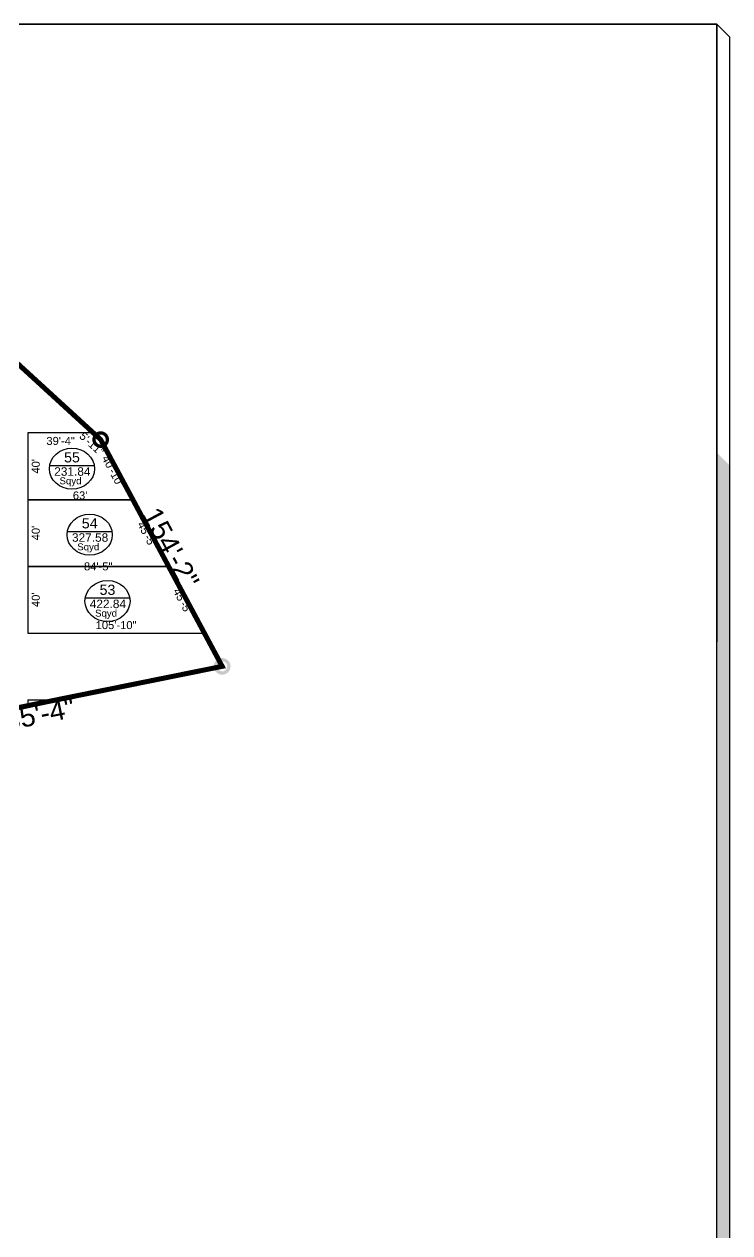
# Model space of a CAD drawing. Header units: inches. Extents: x 58735 to 82582, y -17057 to 2765.
# Drawn here: x 77492 to 82568, y -5929 to 2765 of the extents above; entities that cross this region are included whole.
import ezdxf
from ezdxf.enums import TextEntityAlignment as Align

# ---------------------------------------------------------------- set-up
doc = ezdxf.new("R2010")
doc.units = ezdxf.units.IN
doc.header["$LTSCALE"] = 15
doc.header["$PDMODE"] = 35
doc.linetypes.add('ACAD_ISO07W100', pattern=[9, 0, -9])
doc.linetypes.add('DASHDOT', pattern=[1, 0.5, -0.25, 0, -0.25])
for name, color, linetype in [('A-Area-Iden', 7, 'Continuous'), ('DIM-PLOT', 7, 'DASHDOT'), ('DIM-SITE', 62, 'DASHDOT'), ('PLOT AREA', 7, 'Continuous'), ('PlotNO.S', 181, 'Continuous'), ('Plots', 144, 'Continuous'), ('plots no outer line', 7, 'Continuous'), ('Title', 252, 'Continuous')]:
    doc.layers.add(name, color=color, linetype=linetype)
doc.layers.add('Plotouterline', color=50, linetype='Continuous', plot=False)
doc.styles.add('Arial', font='arial.ttf')
doc.dimstyles.new('DIM FOR SITE', dxfattribs={"dimscale": 96, "dimtxt": 0.1, "dimasz": 0.3125, "dimexe": 0.1875, "dimexo": 0.1875, "dimgap": 0.03125, "dimtad": 1, "dimdec": 1, "dimzin": 0, "dimdsep": 46, "dimlunit": 4, "dimtxsty": 'Arial', "dimblk": 'DOTSMALL', "dimcen": 0, "dimdle": 0.125, "dimclrd": 181, "dimclre": 40, "dimclrt": 256, "dimadec": 0, "dimazin": 0, "dimtfac": 1, "dimtdec": 1, "dimtmove": 1, "dimatfit": 3, "dimfxl": 1, "dimfrac": 1, "dimtolj": 1, "dimtzin": 0, "dimarcsym": 0})
doc.dimstyles.new('dim plot 1', dxfattribs={"dimscale": 6, "dimtxt": 9.59375, "dimasz": 10, "dimexe": 9.59375, "dimexo": 9, "dimgap": 0, "dimtad": 0, "dimdec": 1, "dimzin": 12, "dimdsep": 46, "dimlunit": 4, "dimtxsty": 'Arial', "dimblk": 'ARCHTICK', "dimcen": 0.09375, "dimdle": 1.230316, "dimse1": 1, "dimse2": 1, "dimsd1": 1, "dimsd2": 1, "dimclrd": 181, "dimclre": 40, "dimazin": 0, "dimtfac": 1, "dimtdec": 1, "dimtix": 1, "dimtmove": 2, "dimatfit": 2, "dimfxl": 1, "dimtolj": 1, "dimtzin": 0, "dimarcsym": 0})

# ---------------------------------------------------------------- blocks, each defined once
blk = doc.blocks.new('*D266')
at = {"layer": 'DefPoints', "color": 0, "transparency": 16777216}
for p in [(77518.1, -175.5), (77575.7, -175.5), (77518.1, -655.5)]:
    blk.add_point(p, dxfattribs=at)
at = {"layer": 'DIM-PLOT', "color": 0, "transparency": 16777216, "insert": (77575.7, -415.5), "char_height": 57.56, "attachment_point": 5, "rotation": 90, "style": 'Arial'}
blk.add_mtext("\\A1;40'", dxfattribs=at)
blk = doc.blocks.new('_ArchTick')
at = {"color": 0, "linetype": 'ByBlock', "const_width": 0.15}
blk.add_lwpolyline([(-0.5, -0.5), (0.5, 0.5)], dxfattribs=at)
blk = doc.blocks.new('*D267')
at = {"layer": 'DefPoints', "color": 0, "transparency": 16777216}
for p in [(77518.1, -175.5), (77990.2, -175.5), (77990.2, -233.1)]:
    blk.add_point(p, dxfattribs=at)
at = {"layer": 'DIM-PLOT', "color": 0, "transparency": 16777216, "insert": (77754.2, -233.1), "char_height": 57.56, "attachment_point": 5, "style": 'Arial'}
blk.add_mtext('\\A1;39\'-4"', dxfattribs=at)
blk = doc.blocks.new('*D268')
at = {"layer": 'DefPoints', "color": 0, "transparency": 16777216}
for p in [(77518.1, -1558), (77518.1, -1615.5), (78788.4, -1615.5)]:
    blk.add_point(p, dxfattribs=at)
at = {"layer": 'DIM-PLOT', "color": 0, "transparency": 16777216, "insert": (78153.2, -1558), "char_height": 57.562, "attachment_point": 5, "style": 'Arial'}
blk.add_mtext('\\A1;105\'-10"', dxfattribs=at)
blk = doc.blocks.new('*D269')
at = {"layer": 'DefPoints', "color": 0, "transparency": 16777216}
for p in [(77518.1, -1135.5), (77575.7, -1135.5), (77518.1, -1615.5)]:
    blk.add_point(p, dxfattribs=at)
at = {"layer": 'DIM-PLOT', "color": 0, "transparency": 16777216, "insert": (77575.7, -1375.5), "char_height": 57.56, "attachment_point": 5, "rotation": 90, "style": 'Arial'}
blk.add_mtext("\\A1;40'", dxfattribs=at)
blk = doc.blocks.new('*D270')
at = {"layer": 'DefPoints', "color": 0, "transparency": 16777216}
for p in [(77518.1, -655.5), (77575.7, -655.5), (77518.1, -1135.5)]:
    blk.add_point(p, dxfattribs=at)
at = {"layer": 'DIM-PLOT', "color": 0, "transparency": 16777216, "insert": (77575.7, -895.5), "char_height": 57.56, "attachment_point": 5, "rotation": 90, "style": 'Arial'}
blk.add_mtext("\\A1;40'", dxfattribs=at)
blk = doc.blocks.new('_DotSmall')
at = {"color": 0, "linetype": 'ByBlock', "const_width": 0.5}
blk.add_lwpolyline([(-0.0625, 0, 1), (0.0625, 0, 1)], format="xyb", close=True, dxfattribs=at)
blk = doc.blocks.new('*D365')
at = {"layer": 'DefPoints', "color": 0, "transparency": 16777216}
for p in [(78916.3, -1854.2), (78916.3, -1854.3), (76148.1, -2413.8)]:
    blk.add_point(p, dxfattribs=at)
at = {"layer": 'DIM-SITE', "color": 181, "linetype": 'ACAD_ISO07W100', "lineweight": -2, "transparency": 16777216}
blk.add_line((76136.4, -2416.1), (78928, -1851.8), dxfattribs=at)
at = {"layer": 'DIM-SITE', "color": 40, "lineweight": -2, "transparency": 16777216}
for p, q in [((78912.7, -1836.6), (78912.7, -1836.5)), ((76144.6, -2396.2), (76144.6, -2396.1))]:
    blk.add_line(p, q, dxfattribs=at)
at = {"layer": 'DIM-SITE', "color": 181, "lineweight": -2, "transparency": 16777216, "xscale": 192, "yscale": 192, "zscale": 192}
for p, rotation in [((78916.3, -1854.2), 11.42760152972752), ((76148.1, -2413.7), 191.4276015297275)]:
    blk.add_blockref('_DotSmall', p, dxfattribs=dict(at, rotation=rotation))
at = {"layer": 'DIM-SITE', "transparency": 16777216, "char_height": 144, "attachment_point": 5, "rotation": 11.4276, "style": 'Arial'}
for s, insert in [('\\A1;235\'-4"', (77547.4, -2209)), ('\\A1;', (77517.3, -2060.4))]:
    blk.add_mtext(s, dxfattribs=dict(at, insert=insert))
blk = doc.blocks.new('*D366')
at = {"layer": 'DefPoints', "color": 0, "transparency": 16777216}
for p in [(78042.4, -223.3), (78042.5, -223.3), (78916.3, -1854.3)]:
    blk.add_point(p, dxfattribs=at)
at = {"layer": 'DIM-SITE', "color": 181, "linetype": 'ACAD_ISO07W100', "lineweight": -2, "transparency": 16777216}
blk.add_line((78922, -1864.8), (78036.8, -212.7), dxfattribs=at)
at = {"layer": 'DIM-SITE', "color": 40, "lineweight": -2, "transparency": 16777216}
for p, q in [((78058.3, -214.8), (78058.4, -214.8)), ((78932.1, -1845.8), (78932.2, -1845.7))]:
    blk.add_line(p, q, dxfattribs=at)
at = {"layer": 'DIM-SITE', "color": 181, "lineweight": -2, "transparency": 16777216, "xscale": 192, "yscale": 192, "zscale": 192}
for p, rotation in [((78042.5, -223.3), 118.182730143463), ((78916.4, -1854.2), 298.182730143463)]:
    blk.add_blockref('_DotSmall', p, dxfattribs=dict(at, rotation=rotation))
at = {"layer": 'DIM-SITE', "transparency": 16777216, "insert": (78546.9, -1002.6), "char_height": 144, "attachment_point": 5, "rotation": 298.18273, "style": 'Arial'}
blk.add_mtext('\\A1;154\'-2"', dxfattribs=at)
blk = doc.blocks.new('*D367')
at = {"layer": 'DefPoints', "color": 0, "transparency": 16777216}
for p in [(75879.6, 1757), (75879.6, 1757), (78042.4, -223.3)]:
    blk.add_point(p, dxfattribs=at)
at = {"layer": 'DIM-SITE', "color": 181, "linetype": 'ACAD_ISO07W100', "lineweight": -2, "transparency": 16777216}
blk.add_line((78051.3, -231.4), (75870.8, 1765.1), dxfattribs=at)
at = {"layer": 'DIM-SITE', "color": 40, "lineweight": -2, "transparency": 16777216}
for p, q in [((75891.7, 1770.2), (75891.8, 1770.3)), ((78054.6, -210.1), (78054.6, -210))]:
    blk.add_line(p, q, dxfattribs=at)
at = {"layer": 'DIM-SITE', "color": 181, "lineweight": -2, "transparency": 16777216, "xscale": 192, "yscale": 192, "zscale": 192}
for p, rotation in [((75879.6, 1757), 137.5226244717917), ((78042.5, -223.3), 317.5226244717917)]:
    blk.add_blockref('_DotSmall', p, dxfattribs=dict(at, rotation=rotation))
at = {"layer": 'DIM-SITE', "transparency": 16777216, "insert": (77012.7, 823.3), "char_height": 144, "attachment_point": 5, "rotation": 317.52262, "style": 'Arial'}
blk.add_mtext('\\A1;244\'-5"', dxfattribs=at)
blk = doc.blocks.new('*D335')
at = {"layer": 'DefPoints', "color": 0, "transparency": 16777216}
for p in [(78042.4, -223.3), (78042.4, -223.3), (78274, -655.5)]:
    blk.add_point(p, dxfattribs=at)
at = {"layer": 'DIM-PLOT', "color": 0, "transparency": 16777216, "attachment_point": 5, "rotation": 298.18273, "style": 'Arial'}
for s, insert, char_height in [('\\A1;40\'-10"', (78132.3, -453.3), 57.562), ('\\A1;', (78183.6, -425.8), 57.56)]:
    blk.add_mtext(s, dxfattribs=dict(at, insert=insert, char_height=char_height))
blk = doc.blocks.new('*D336')
at = {"layer": 'DefPoints', "color": 0, "transparency": 16777216}
for p in [(77990.2, -175.5), (78042.4, -223.3), (78042.4, -223.3)]:
    blk.add_point(p, dxfattribs=at)
at = {"layer": 'DIM-PLOT', "color": 0, "transparency": 16777216, "insert": (78010.8, -218.4), "char_height": 57.56, "attachment_point": 5, "rotation": 317.52262, "style": 'Arial'}
blk.add_mtext('\\A1;\\P5\'-11"', dxfattribs=at)
blk = doc.blocks.new('*D337')
at = {"layer": 'DefPoints', "color": 0, "transparency": 16777216}
for p in [(78274, -655.5), (78531.2, -1135.5), (78531.2, -1135.5)]:
    blk.add_point(p, dxfattribs=at)
at = {"layer": 'DIM-PLOT', "color": 0, "transparency": 16777216, "char_height": 57.56, "attachment_point": 5, "rotation": 298.18273, "style": 'Arial'}
for s, insert in [('\\A1;45\'-5"', (78376.8, -909.4)), ('\\A1;', (78427.9, -881.9))]:
    blk.add_mtext(s, dxfattribs=dict(at, insert=insert))
blk = doc.blocks.new('*D338')
at = {"layer": 'DefPoints', "color": 0, "transparency": 16777216}
for p in [(78531.2, -1135.5), (78788.4, -1615.5), (78788.4, -1615.5)]:
    blk.add_point(p, dxfattribs=at)
at = {"layer": 'DIM-PLOT', "color": 0, "transparency": 16777216, "char_height": 57.56, "attachment_point": 5, "rotation": 298.18273, "style": 'Arial'}
for s, insert in [('\\A1;45\'-5"', (78634, -1389.4)), ('\\A1;', (78685.1, -1361.9))]:
    blk.add_mtext(s, dxfattribs=dict(at, insert=insert))
blk = doc.blocks.new('*D339')
at = {"layer": 'DefPoints', "color": 0, "transparency": 16777216}
for p in [(77518.1, -1135.5), (78531.2, -1135.5), (78531.2, -1135.5)]:
    blk.add_point(p, dxfattribs=at)
at = {"layer": 'DIM-PLOT', "color": 0, "transparency": 16777216, "insert": (78024.6, -1135.5), "char_height": 57.56, "attachment_point": 5, "style": 'Arial'}
blk.add_mtext('\\A1;84\'-5"', dxfattribs=at)
blk = doc.blocks.new('*D340')
at = {"layer": 'DefPoints', "color": 0, "transparency": 16777216}
for p in [(77518.1, -655.5), (78274, -625.1), (78274, -655.5)]:
    blk.add_point(p, dxfattribs=at)
at = {"layer": 'DIM-PLOT', "color": 0, "transparency": 16777216, "insert": (77894.4, -625.1), "char_height": 57.56, "attachment_point": 5, "style": 'Arial'}
blk.add_mtext("\\A1;63'", dxfattribs=at)
blk = doc.blocks.new('plot area-No')
at = {"layer": 'plots no outer line'}
blk.add_line((-2.22, 0.32), (2.22, 0.32), dxfattribs=at)
blk.add_ellipse((0, 0), major_axis=(-2.25, 0), ratio=0.913387, dxfattribs=at)
at = {"layer": 'PLOT AREA', "style": 'Arial', "flags": 4}
for tag, height, p in [('SPACESTYLES:PLOTAREA', 0.848, (0.04, -0.28, -0.57)), ('COLUMNNOS:SQYD-SQM', 0.689, (-0.28, -1.21, -0.46))]:
    blk.add_attdef(tag, text='', height=height, dxfattribs=at).set_placement(p, align=Align.MIDDLE_CENTER)
at = {"layer": 'PlotNO.S', "color": 0, "style": 'Arial'}
blk.add_attdef('COLUMNNOS:NUMBER', text='', height=1.02, dxfattribs=at).set_placement((0, 1.13), align=Align.MIDDLE)

msp = doc.modelspace()

# ---------------------------------------------------------------- hatches: boundary and pattern name
at = {"layer": 'Title'}
h = msp.add_hatch(color=254, dxfattribs=at)
h.dxf.hatch_style = 1
h.paths.add_polyline_path([(82567.72, -409.87), (82473.93, -316.12), (82470.96, -16946.15), (82567.72, -17042.93)])

# ---------------------------------------------------------------- linework, layer by layer
for p, q in [((82473.93, 2764.81), (82470.96, -16946.15)), ((82567.72, 2671.06), (82473.93, 2764.81)), ((82567.72, -17042.93), (82567.72, 2671.06))]:
    msp.add_line(p, q)
at = {"color": 54, "ltscale": 4, "const_width": 36}
msp.add_lwpolyline([(70862.01, 1528.22), (67450.8, 1771), (65990.64, 1555.33), (64968.45, 345.29), (65501.3, -409.6), (62314.16, -1474.51), (63212.95, -7005.96), (65994.04, -7706.62), (69628.11, -8233.11), (69628.11, -13297.11), (72119.33, -12917.4), (73897.7, -13419.91), (74453.86, -6927.68), (73874.92, -5648.6), (76386.75, -3818.21), (76148.14, -2413.81), (78916.27, -1854.27), (78042.41, -223.34), (75879.56, 1756.97), (75158.63, 1995.91)], close=True, dxfattribs=at)
for points in [[(77518.11, -2095.54), (77518.11, -2136.89)], [(77518.11, -2095.54), (77722.68, -2095.54)]]:
    msp.add_lwpolyline(points)
at = {"layer": 'Plotouterline'}
msp.add_lwpolyline([(77518.11, -655.54), (77518.11, -1135.54), (77518.11, -1615.54), (78788.36, -1615.54), (78531.17, -1135.54), (78273.98, -655.54), (78042.41, -223.34), (77990.2, -175.54), (77518.11, -175.54), (77518.11, -655.54)], close=True, dxfattribs=at)
at = {"layer": 'Plots', "color": 144, "linetype": 'Continuous', "lineweight": -3}
for p, q in [((77990.2, -175.54), (77518.11, -175.54)), ((77518.11, -175.54), (77518.11, -655.54)), ((78042.41, -223.34), (77990.2, -175.54)), ((78273.98, -655.54), (78042.41, -223.34)), ((77518.11, -655.54), (78273.98, -655.54)), ((78273.98, -655.54), (77518.11, -655.54)), ((77518.11, -655.54), (77518.11, -1135.54)), ((78531.17, -1135.54), (78273.98, -655.54)), ((77518.11, -1135.54), (78531.17, -1135.54)), ((78531.17, -1135.54), (77518.11, -1135.54)), ((77518.11, -1135.54), (77518.11, -1615.54)), ((78788.36, -1615.54), (78531.17, -1135.54)), ((77518.11, -1615.54), (78788.36, -1615.54))]:
    msp.add_line(p, q, dxfattribs=at)
at = {"layer": 'Plots'}
for points in [[(78042.41, -223.34), (77990.2, -175.54), (77518.11, -175.54), (77518.11, -655.54), (78273.98, -655.54)], [(78273.98, -655.54), (77518.11, -655.54), (77518.11, -1135.54), (78531.17, -1135.54)], [(78531.17, -1135.54), (77518.11, -1135.54), (77518.11, -1615.54), (78788.36, -1615.54)]]:
    msp.add_lwpolyline(points, close=True, dxfattribs=at)
at = {"layer": 'Title', "color": 7, "lineweight": 30}
for p, q in [((58735.23, 2764.53), (82473.93, 2764.53)), ((82473.93, 2764.81), (82470.96, -16946.15))]:
    msp.add_line(p, q, dxfattribs=at)
at = {"layer": 'Title'}
msp.add_lwpolyline([(58735.23, -14985.8), (82474.22, -14985.8), (82474.22, 2764.53), (58735.23, 2764.53)], close=True, dxfattribs=at)

# ---------------------------------------------------------------- block references
at = {"layer": 'A-Area-Iden', "color": 7, "linetype": 'Continuous', "lineweight": -3}
ref = msp.add_blockref('plot area-No', (77835.76, -432.44), dxfattribs=dict(at, xscale=72, yscale=72, zscale=72))
ref.add_attrib('COLUMNNOS:SQYD-SQM', ' Sqyd', dxfattribs={"layer": 'PLOT AREA', "height": 49.59, "style": 'Arial'}).set_placement((77815.69, -519.66, -33.06), align=Align.MIDDLE_CENTER)
ref.add_attrib('SPACESTYLES:PLOTAREA', '231.84', dxfattribs={"layer": 'PLOT AREA', "height": 61.053, "style": 'Arial'}).set_placement((77838.63, -452.79, -40.7), align=Align.MIDDLE_CENTER)
ref.add_attrib('COLUMNNOS:NUMBER', '55', dxfattribs={"layer": 'PlotNO.S', "color": 0, "height": 73.263, "style": 'Arial'}).set_placement((77835.76, -351.2), align=Align.MIDDLE)
ref = msp.add_blockref('plot area-No', (77963.46, -907.17), dxfattribs=dict(at, xscale=72, yscale=72, zscale=72))
ref.add_attrib('COLUMNNOS:SQYD-SQM', ' Sqyd', dxfattribs={"layer": 'PLOT AREA', "height": 49.59, "style": 'Arial'}).set_placement((77943.39, -994.39, -33.06), align=Align.MIDDLE_CENTER)
ref.add_attrib('SPACESTYLES:PLOTAREA', '327.58', dxfattribs={"layer": 'PLOT AREA', "height": 61.053, "style": 'Arial'}).set_placement((77966.33, -927.51, -40.7), align=Align.MIDDLE_CENTER)
ref.add_attrib('COLUMNNOS:NUMBER', '54', dxfattribs={"layer": 'PlotNO.S', "color": 0, "height": 73.263, "style": 'Arial'}).set_placement((77963.46, -825.92), align=Align.MIDDLE)
ref = msp.add_blockref('plot area-No', (78091.35, -1384.55), dxfattribs=dict(at, xscale=72, yscale=72, zscale=72))
ref.add_attrib('COLUMNNOS:SQYD-SQM', ' Sqyd', dxfattribs={"layer": 'PLOT AREA', "height": 49.59, "style": 'Arial'}).set_placement((78071.28, -1471.77, -33.06), align=Align.MIDDLE_CENTER)
ref.add_attrib('SPACESTYLES:PLOTAREA', '422.84', dxfattribs={"layer": 'PLOT AREA', "height": 61.053, "style": 'Arial'}).set_placement((78094.22, -1404.89, -40.7), align=Align.MIDDLE_CENTER)
ref.add_attrib('COLUMNNOS:NUMBER', '53', dxfattribs={"layer": 'PlotNO.S', "color": 0, "height": 73.263, "style": 'Arial'}).set_placement((78091.35, -1303.3), align=Align.MIDDLE)

# ---------------------------------------------------------------- dimensions: what is measured, and where the dimension line sits
at = {"layer": 'DIM-PLOT'}
dim = msp.add_linear_dim(base=(78042.41, -223.34), p1=(77990.2, -175.54), p2=(78042.41, -223.34), angle=317.522624, text='\\X<>', dimstyle='dim plot 1', override={"dimdec": 0}, dxfattribs=at)
dim.commit()
dim.dimension.update_dxf_attribs({"geometry": '*D336', "text_midpoint": (78010.77, -218.36), "dimtype": 129})
for p1, p2, distance, picture, middle in [((77518.11, -655.54), (77518.11, -175.54), -57.56, '*D266', (77575.67, -415.54)), ((77518.11, -175.54), (77990.2, -175.54), -57.56, '*D267', (77754.15, -233.1)), ((77518.11, -1135.54), (77518.11, -655.54), -57.56, '*D270', (77575.67, -895.54)), ((77518.11, -1135.54), (78531.17, -1135.54), 0, '*D339', (78024.64, -1135.54)), ((77518.11, -1615.54), (77518.11, -1135.54), -57.56, '*D269', (77575.67, -1375.54)), ((78788.36, -1615.54), (77518.11, -1615.54), -57.56, '*D268', (78153.23, -1557.97))]:
    dim = msp.add_aligned_dim(p1=p1, p2=p2, distance=distance, dimstyle='dim plot 1', override={"dimdec": 0}, dxfattribs=at)
    dim.commit()
    dim.dimension.update_dxf_attribs({"geometry": picture, "text_midpoint": middle})
for p1, p2, picture, middle in [((78273.98, -655.54), (78042.41, -223.34), '*D335', (78158.2, -439.44)), ((78273.98, -655.54), (78531.17, -1135.54), '*D337', (78402.58, -895.54)), ((78531.17, -1135.54), (78788.36, -1615.54), '*D338', (78659.76, -1375.54))]:
    dim = msp.add_aligned_dim(p1=p1, p2=p2, distance=0, text='\\X<>', dimstyle='dim plot 1', override={"dimdec": 0}, dxfattribs=at)
    dim.commit()
    dim.dimension.update_dxf_attribs({"geometry": picture, "text_midpoint": middle})
dim = msp.add_linear_dim(base=(78273.98, -625.14), p1=(77518.11, -655.54), p2=(78273.98, -655.54), angle=0, dimstyle='dim plot 1', override={"dimdec": 0, "dimtmove": 0}, dxfattribs=at)
dim.commit()
dim.dimension.update_dxf_attribs({"geometry": '*D340', "text_midpoint": (77894.43, -625.14), "dimtype": 129})
at = {"layer": 'DIM-SITE'}
for p1, p2, picture, middle in [((78042.41212323, -223.34423794), (75879.56419467, 1756.97015325), '*D367', (77012.73126542, 823.32543422)), ((78916.27, -1854.27), (78042.41, -223.34), '*D366', (78546.88, -1002.62))]:
    dim = msp.add_aligned_dim(p1=p1, p2=p2, distance=-0.1, dimstyle='DIM FOR SITE', override={"dimtxt": 1.5, "dimasz": 2, "dimdec": 0}, dxfattribs=at)
    dim.commit()
    dim.dimension.update_dxf_attribs({"geometry": picture, "text_midpoint": middle})
dim = msp.add_aligned_dim(p1=(76148.14, -2413.81), p2=(78916.27, -1854.27), distance=0.1, text='\\X<>', dimstyle='DIM FOR SITE', override={"dimtxt": 1.5, "dimasz": 2, "dimdec": 0}, dxfattribs=at)
dim.commit()
dim.dimension.update_dxf_attribs({"geometry": '*D365', "text_midpoint": (77532.19, -2133.94)})

doc.saveas('drawing.dxf')
